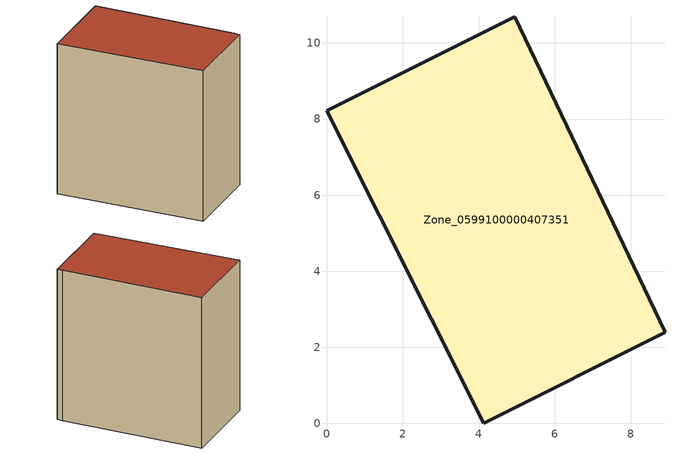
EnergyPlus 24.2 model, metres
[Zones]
Zone_0599100000407351
 floor ground (C_G): 4.13,0 0,8.22 4.95,10.69 8.76,2.7 8.9,2.39 z0
 wall outside (C_F): 0,8.22 4.13,0 8.9,2.39 8.76,2.7 4.95,10.69 0,8.22 z0:9.62
 roof outside (C_R): 8.9,2.39 8.76,2.7 4.95,10.69 0,8.22 4.13,0 z9.62
[BUILDING]
Pand.0599100000407351: North Axis=0; Terrain=City; Loads Convergence Tolerance Value=0.04; Temperature Convergence Tolerance Value=0.4; Solar Distribution=FullExterior; Maximum Number of Warmup Days=25; Minimum Number of Warmup Days=1
[Site:Location]
Rotterdam.The.Hague.AP_ZH_NLD Design_Conditions: Latitude=51.96; Longitude=4.45; Time Zone=1; Elevation=-4.5
[SITE:GROUNDTEMPERATURE:BUILDINGSURFACE]
18, 18, 18, 18, 18, 18, 18, 18, 18, 18, 18, 18
[MATERIAL] Thermal Absorptance=0.9; Solar Absorptance=0.7; Visible Absorptance=0.7
Name | Roughness | Thickness | Conductivity | Density | Specific Heat
G.TI.1992-2005 | MediumSmooth | 0.15 | 0.06 | 540 | 1210
F.TI.1992-2005 | Rough | 0.3 | 0.12 | 1920 | 840
R.TI.1992-2005 | MediumRough | 0.2 | 0.08 | 1500 | 1000
[CONSTRUCTION]
C_G: G.TI.1992-2005
C_F: F.TI.1992-2005
C_R: R.TI.1992-2005
[ZONE]
Zone_0599100000407351: Type=1; Multiplier=1; Ceiling Height=Autocalculate; Volume=Autocalculate; Floor Area=autocalculate; Part of Total Floor Area=Yes
[ZONEINFILTRATION:DESIGNFLOWRATE]
Infil_Zone_0599100000407351: Zone or ZoneList or Space or SpaceList=Zone_0599100000407351; Schedule=AlwaysOn; Design Flow Rate Calculation Method=Flow/Area; Flow Rate per Floor Area=0.0015; Constant Term Coefficient=1; Temperature Term Coefficient=0; Velocity Term Coefficient=0; Velocity Squared Term Coefficient=0
[HVACTEMPLATE:ZONE:IDEALLOADSAIRSYSTEM]
Zone_0599100000407351: Maximum Heating Supply Air Temperature=50; Minimum Cooling Supply Air Temperature=13; Maximum Heating Supply Air Humidity Ratio=0.0156; Minimum Cooling Supply Air Humidity Ratio=0.0077; Heating Limit=NoLimit; Cooling Limit=NoLimit; Dehumidification Control Type=ConstantSensibleHeatRatio; Cooling Sensible Heat Ratio=0.7; Dehumidification Setpoint=60; Humidification Control Type=None; Humidification Setpoint=30; Outdoor Air Method=None; Outdoor Air Flow Rate per Person=0.00944; Outdoor Air Flow Rate per Zone Floor Area=0; Outdoor Air Flow Rate per Zone=0; Demand Controlled Ventilation Type=None; Outdoor Air Economizer Type=NoEconomizer; Heat Recovery Type=None; Sensible Heat Recovery Effectiveness=0.7; Latent Heat Recovery Effectiveness=0.65
[ZONECONTROL:THERMOSTAT]
ThermostatControl_Zone_0599100000407351: Zone or ZoneList=Zone_0599100000407351; Control Type Schedule=DualSetpointControlType; Control 1=Thermostat_Zone_0599100000407351; Temperature Difference Between Cutout And Setpoint=0
[THERMOSTATSETPOINT:DUALSETPOINT]
Thermostat_Zone_0599100000407351: Heating Setpoint Temperature Schedule=HeatingSetpoint_Zone_0599100000407351; Cooling Setpoint Temperature Schedule=CoolingSetpoint_Zone_0599100000407351
[SCHEDULE:COMPACT]
HeatingSetpoint_Zone_0599100000407351: Through: 12/31, For: AllDays, Until: 24:00, 21
CoolingSetpoint_Zone_0599100000407351: Through: 12/31, For: AllDays, Until: 24:00, 24
DualSetpointControlType: Through: 12/31, For: AllDays, Until: 24:00, 4
AlwaysOn: Through: 12/31, For: AllDays, Until: 24:00, 1
